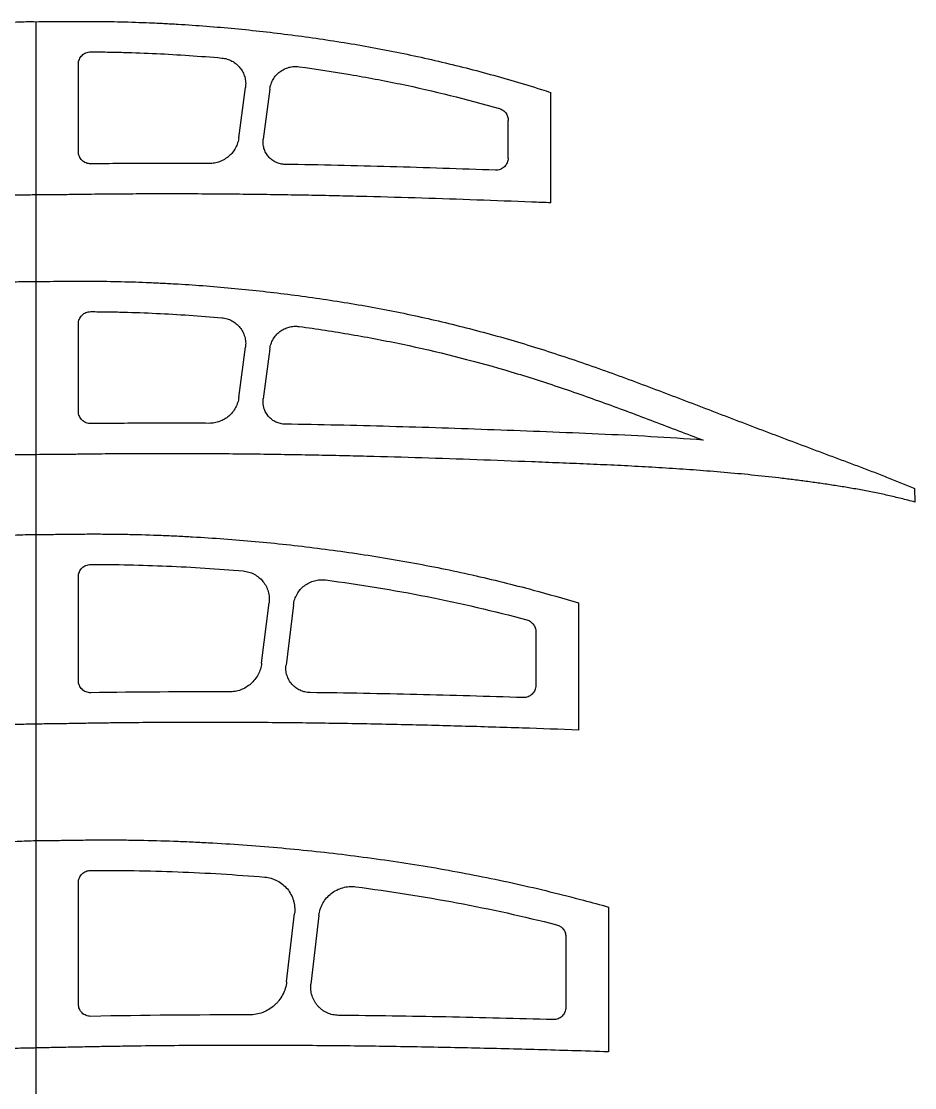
# Model space of a CAD drawing. Header units: millimetres. Extents: x -11497 to 404, y -3854 to 414.
# Drawn here: x -7225.6 to -7079.1, y -1808.7 to -1633.8 of the extents above; entities that cross this region are included whole.
import ezdxf

# ---------------------------------------------------------------- set-up
doc = ezdxf.new("R2010")
doc.units = ezdxf.units.MM
doc.layers.add('7', color=1, linetype='Continuous')

msp = doc.modelspace()

# ---------------------------------------------------------------- linework, layer by layer
at = {"color": 7, "linetype": 'Continuous', "lineweight": 25}
for p, q in [((-7216.2651, -1655.2042), (-7216.2651, -1640.8327)), ((-7189.9663, -1652.9075), (-7188.8778, -1644.6659)), ((-7184.8778, -1644.9464), (-7185.961, -1653.1436)), ((-7138.8015, -1663.5949), (-7138.8015, -1645.4967)), ((-7145.8015, -1656.2441), (-7145.8015, -1650.0644)), ((-7216.2651, -1697.809), (-7216.2651, -1683.4376)), ((-7189.9663, -1695.5124), (-7188.8778, -1687.2707)), ((-7184.8778, -1687.5512), (-7185.961, -1695.7485)), ((-7079.1517, -1710.4684), (-7079.1481, -1712.6738)), ((-7216.2651, -1741.948), (-7216.2651, -1724.9048)), ((-7186.2216, -1739.1131), (-7184.9978, -1729.218)), ((-7181.0002, -1729.5197), (-7182.2236, -1739.4034)), ((-7134.2645, -1729.2134), (-7134.2645, -1750.0534)), ((-7141.2645, -1733.9227), (-7141.2645, -1742.741)), ((-7216.2651, -1795.0163), (-7216.2651, -1775.0824)), ((-7182.1293, -1791.3476), (-7180.8276, -1780.1534)), ((-7129.3493, -1779.0929), (-7129.3493, -1802.8356)), ((-7176.8329, -1780.4739), (-7178.141, -1791.7131)), ((-7136.3493, -1783.9293), (-7136.3493, -1795.5586))]:
    msp.add_line(p, q, dxfattribs=at)
for points, knots in [([(-7138.8015, -1663.5949), (-7139.8448, -1663.5534), (-7143.8912, -1663.3947), (-7150.9402, -1663.1282), (-7159.9504, -1662.8221), (-7167.4615, -1662.6081), (-7173.4727, -1662.4645), (-7177.9825, -1662.3705), (-7182.4938, -1662.29), (-7187.0068, -1662.2274), (-7191.5217, -1662.1777), (-7196.0387, -1662.1456), (-7200.5578, -1662.1298), (-7205.0793, -1662.1355), (-7208.8493, -1662.1547), (-7211.8666, -1662.1796), (-7214.1302, -1662.2033), (-7216.0171, -1662.2301), (-7217.527, -1662.2519), (-7219.0373, -1662.2625), (-7220.9255, -1662.2705), (-7222.4368, -1662.2855), (-7224.0376, -1662.3154), (-7225.3056, -1662.3264), (-7226.9967, -1662.3472), (-7228.2651, -1662.3726), (-7229.5332, -1662.4171), (-7230.8007, -1662.4801), (-7232.0685, -1662.5409), (-7233.7594, -1662.6165), (-7235.8728, -1662.7238), (-7238.4095, -1662.8557), (-7240.9467, -1662.992), (-7244.3299, -1663.1843), (-7247.7137, -1663.387), (-7251.0979, -1663.6027), (-7253.6364, -1663.7688), (-7256.175, -1663.9403), (-7258.7139, -1664.116), (-7261.2529, -1664.2963), (-7263.792, -1664.4806), (-7266.3315, -1664.6665), (-7268.8714, -1664.8528), (-7271.4119, -1665.0365), (-7273.9532, -1665.2128), (-7276.4956, -1665.3774), (-7278.6154, -1665.5006), (-7280.3117, -1665.5935), (-7281.5841, -1665.6608), (-7282.8567, -1665.7257), (-7284.1296, -1665.7859), (-7285.4029, -1665.838), (-7286.6767, -1665.8796), (-7287.951, -1665.8984), (-7289.2257, -1665.8994), (-7290.4999, -1665.8698), (-7291.7736, -1665.819), (-7293.045, -1665.7278), (-7294.3147, -1665.6132), (-7295.5766, -1665.4248), (-7296.5952, -1665.1049), (-7297.3515, -1664.715), (-7297.7996, -1664.4288), (-7298.1332, -1664.1653), (-7298.4563, -1663.8895), (-7298.7504, -1663.5816), (-7298.9767, -1663.2866), (-7299.0954, -1663.1107), (-7299.1779, -1662.9745), (-7299.2527, -1662.8339), (-7299.3189, -1662.6891), (-7299.3763, -1662.5406), (-7299.429, -1662.3907), (-7299.4696, -1662.2372), (-7299.4902, -1662.0797), (-7299.505, -1661.9216), (-7299.5153, -1661.7629), (-7299.5211, -1661.6039), (-7299.5256, -1661.3916), (-7299.5316, -1661.1258), (-7299.5059, -1660.8611), (-7299.4917, -1660.6495), (-7299.4686, -1660.4918), (-7299.4346, -1660.3362), (-7299.3824, -1660.1305), (-7299.3005, -1659.8775), (-7299.1733, -1659.5853), (-7298.9849, -1659.2042), (-7298.7061, -1658.7515), (-7298.3334, -1658.2341), (-7297.9315, -1657.7393), (-7297.5092, -1657.2616), (-7297.0707, -1656.7991), (-7296.6257, -1656.3427), (-7296.0242, -1655.7424), (-7295.2556, -1655.0089), (-7294.3072, -1654.1568), (-7293.3284, -1653.34), (-7292.327, -1652.5512), (-7290.963, -1651.5369), (-7289.2099, -1650.3361), (-7287.0491, -1648.9826), (-7284.8325, -1647.723), (-7282.5694, -1646.5495), (-7280.2622, -1645.466), (-7277.9195, -1644.4622), (-7275.551, -1643.5222), (-7273.158, -1642.6469), (-7270.7474, -1641.8232), (-7268.3192, -1641.0532), (-7265.8772, -1640.3304), (-7263.4232, -1639.6507), (-7260.9589, -1639.0112), (-7258.485, -1638.4116), (-7256.0023, -1637.8517), (-7252.6816, -1637.1569), (-7248.513, -1636.3828), (-7244.3261, -1635.7285), (-7240.9682, -1635.2722), (-7238.446, -1634.9647), (-7235.9211, -1634.687), (-7233.3936, -1634.4397), (-7230.864, -1634.2262), (-7228.3338, -1634.0269), (-7225.8005, -1633.8834), (-7224.1095, -1633.8669), (-7223.2651, -1633.8875)], [0, 0, 0, 0, 0.010246617, 0.039743645, 0.069240674, 0.098737702, 0.113486216, 0.12823473, 0.142983244, 0.157731758, 0.172480272, 0.187228786, 0.2019773, 0.216725814, 0.231474328, 0.238848585, 0.246222842, 0.253597099, 0.257284228, 0.260971356, 0.268345613, 0.27571987, 0.27571987, 0.283970613, 0.288095985, 0.292221356, 0.296346728, 0.300472099, 0.304597471, 0.308722842, 0.316973585, 0.325224328, 0.333475071, 0.341725814, 0.3582273, 0.366478043, 0.374728786, 0.382979529, 0.391230272, 0.399481015, 0.407731758, 0.415982501, 0.424233244, 0.432483987, 0.44073473, 0.448985473, 0.457236216, 0.461361587, 0.465486959, 0.46961233, 0.473737702, 0.477863073, 0.481988445, 0.486113816, 0.490239188, 0.494364559, 0.498489931, 0.502615302, 0.506740674, 0.510866045, 0.514991417, 0.517054102, 0.519116788, 0.520148131, 0.521179474, 0.523242159, 0.524273502, 0.524789174, 0.525304845, 0.525820517, 0.526336188, 0.52685186, 0.527367531, 0.527883202, 0.528398874, 0.528914545, 0.529430217, 0.529945888, 0.53046156, 0.531492902, 0.532524245, 0.533039917, 0.533555588, 0.53407126, 0.534586931, 0.535618274, 0.536649617, 0.53768096, 0.539743645, 0.541806331, 0.543869017, 0.545931703, 0.547994388, 0.550057074, 0.55211976, 0.556245131, 0.560370503, 0.564495874, 0.568621246, 0.572746617, 0.58099736, 0.589248103, 0.597498846, 0.605749589, 0.614000332, 0.622251075, 0.630501818, 0.638752561, 0.647003304, 0.655254047, 0.66350479, 0.671755533, 0.680006276, 0.688257019, 0.696507762, 0.704758505, 0.721259991, 0.737761477, 0.74601222, 0.754262963, 0.762513706, 0.770764449, 0.779015192, 0.787265935, 0.795516678, 0.80376742, 0.80376742, 0.80376742, 0.80376742]), ([(-7223.2651, -1633.8875), (-7222.4872, -1633.8774), (-7220.9313, -1633.8675), (-7218.5974, -1633.8524), (-7216.2636, -1633.8241), (-7213.9296, -1633.8326), (-7211.5958, -1633.8529), (-7208.4844, -1633.9184), (-7205.3741, -1634.0196), (-7202.2656, -1634.1666), (-7199.1584, -1634.3378), (-7195.2775, -1634.6052), (-7190.6265, -1635.0038), (-7185.9831, -1635.4829), (-7181.3484, -1636.0397), (-7176.7238, -1636.6753), (-7172.1111, -1637.3918), (-7165.9806, -1638.4671), (-7158.3596, -1640.0393), (-7149.3019, -1642.3095), (-7142.8054, -1644.2172), (-7139.3209, -1645.3291), (-7138.8015, -1645.4967)], [0.426540311, 0.426540311, 0.426540311, 0.426540311, 0.442165311, 0.457790311, 0.473415311, 0.489040311, 0.504665311, 0.520290311, 0.551540311, 0.567165311, 0.582790311, 0.614040311, 0.645290311, 0.676540311, 0.707790311, 0.739040311, 0.770290311, 0.801540311, 0.864040311, 0.926540311, 0.989040311, 1, 1, 1, 1]), ([(-7216.2651, -1640.8327), (-7216.2651, -1640.7002), (-7216.2521, -1640.5699), (-7216.201, -1640.3136), (-7216.1623, -1640.1862), (-7216.0614, -1639.9435), (-7215.9996, -1639.8283), (-7215.8537, -1639.6105), (-7215.7687, -1639.5075), (-7215.4905, -1639.2306), (-7215.2663, -1639.0817), (-7214.7829, -1638.8833), (-7214.5193, -1638.8313), (-7214.2542, -1638.8327)], [0, 0, 0, 0, 0.125, 0.125, 0.25, 0.25, 0.375, 0.375, 0.5, 0.5, 0.75, 0.75, 1, 1, 1, 1]), ([(-7214.2542, -1638.8327), (-7213.3564, -1638.8376), (-7212.4588, -1638.8449), (-7210.6639, -1638.8727), (-7209.7668, -1638.8928), (-7207.0758, -1638.9645), (-7205.2825, -1639.0296), (-7199.9053, -1639.2861), (-7196.3235, -1639.5292), (-7192.7447, -1639.8448)], [0, 0, 0, 0, 0.125, 0.125, 0.25, 0.25, 0.5, 0.5, 1, 1, 1, 1]), ([(-7192.7443, -1639.8448), (-7192.4552, -1639.8703), (-7192.1735, -1639.9245), (-7191.6246, -1640.0878), (-7191.3545, -1640.1988), (-7190.8471, -1640.4703), (-7190.6096, -1640.6299), (-7190.1668, -1640.997), (-7189.9619, -1641.2054), (-7189.6034, -1641.652), (-7189.4469, -1641.8923), (-7189.1816, -1642.4083), (-7189.0769, -1642.6759), (-7188.9223, -1643.2273), (-7188.8722, -1643.5144), (-7188.8312, -1644.0899), (-7188.8397, -1644.3777), (-7188.8777, -1644.6656)], [0, 0, 0, 0, 0.125, 0.125, 0.25, 0.25, 0.375, 0.375, 0.5, 0.5, 0.625, 0.625, 0.75, 0.75, 0.875, 0.875, 1, 1, 1, 1]), ([(-7184.8777, -1644.946), (-7184.8406, -1644.6652), (-7184.7765, -1644.3927), (-7184.5964, -1643.8638), (-7184.4788, -1643.6047), (-7184.1969, -1643.1185), (-7184.0338, -1642.8918), (-7183.6635, -1642.471), (-7183.4547, -1642.2764), (-7183.0101, -1641.937), (-7182.7725, -1641.7898), (-7182.266, -1641.5416), (-7182.0011, -1641.443), (-7181.4612, -1641.3), (-7181.1825, -1641.2545), (-7180.6187, -1641.2194), (-7180.3374, -1641.2297), (-7180.0567, -1641.2679)], [0, 0, 0, 0, 0.125, 0.125, 0.25, 0.25, 0.375, 0.375, 0.5, 0.5, 0.625, 0.625, 0.75, 0.75, 0.875, 0.875, 1, 1, 1, 1]), ([(-7180.0564, -1641.2679), (-7177.2681, -1641.6477), (-7174.4918, -1642.0699), (-7168.9668, -1643.0132), (-7166.218, -1643.5336), (-7158.0142, -1645.2468), (-7152.6034, -1646.5972), (-7147.2474, -1648.1431)], [0, 0, 0, 0, 0.25, 0.25, 0.5, 0.5, 1, 1, 1, 1]), ([(-7147.2474, -1648.1431), (-7147.0391, -1648.2032), (-7146.8458, -1648.2947), (-7146.4894, -1648.54), (-7146.3342, -1648.6888), (-7145.9444, -1649.2059), (-7145.8015, -1649.6306), (-7145.8015, -1650.0644)], [0, 0, 0, 0, 0.25, 0.25, 0.5, 0.5, 1, 1, 1, 1]), ([(-7189.9664, -1652.9078), (-7190.0053, -1653.2023), (-7190.0702, -1653.4887), (-7190.2499, -1654.0461), (-7190.3657, -1654.3188), (-7190.6456, -1654.8402), (-7190.8073, -1655.0849), (-7191.1726, -1655.5431), (-7191.3786, -1655.7584), (-7191.8234, -1656.1459), (-7192.0608, -1656.3175), (-7192.5651, -1656.6174), (-7192.8348, -1656.7464), (-7193.3865, -1656.9511), (-7193.669, -1657.0278), (-7194.2477, -1657.1304), (-7194.5452, -1657.1559), (-7194.8422, -1657.154)], [0, 0, 0, 0, 0.125, 0.125, 0.25, 0.25, 0.375, 0.375, 0.5, 0.5, 0.625, 0.625, 0.75, 0.75, 0.875, 0.875, 1, 1, 1, 1]), ([(-7182.3801, -1657.2931), (-7182.6404, -1657.289), (-7182.8956, -1657.2575), (-7183.3961, -1657.1422), (-7183.6442, -1657.0568), (-7184.1107, -1656.8385), (-7184.3306, -1656.706), (-7184.7431, -1656.3939), (-7184.9331, -1656.2155), (-7185.2685, -1655.827), (-7185.4172, -1655.613), (-7185.6658, -1655.1593), (-7185.7647, -1654.9224), (-7185.9124, -1654.429), (-7185.9606, -1654.1711), (-7186.0014, -1653.659), (-7185.9951, -1653.402), (-7185.961, -1653.1439)], [0, 0, 0, 0, 0.125, 0.125, 0.25, 0.25, 0.375, 0.375, 0.5, 0.5, 0.625, 0.625, 0.75, 0.75, 0.875, 0.875, 1, 1, 1, 1]), ([(-7214.2403, -1657.2045), (-7214.3734, -1657.2062), (-7214.5045, -1657.1946), (-7214.7625, -1657.1463), (-7214.8909, -1657.1088), (-7215.1358, -1657.01), (-7215.2521, -1656.9491), (-7215.4723, -1656.8046), (-7215.5766, -1656.7202), (-7215.8571, -1656.4432), (-7216.0085, -1656.2191), (-7216.2112, -1655.7349), (-7216.2651, -1655.4704), (-7216.2651, -1655.2042)], [0, 0, 0, 0, 0.125, 0.125, 0.25, 0.25, 0.375, 0.375, 0.5, 0.5, 0.75, 0.75, 1, 1, 1, 1]), ([(-7194.8425, -1657.154), (-7198.0756, -1657.1338), (-7201.3086, -1657.1269), (-7207.7745, -1657.1444), (-7211.0075, -1657.1644), (-7214.2403, -1657.2045)], [0, 0, 0, 0, 0.5, 0.5, 1, 1, 1, 1]), ([(-7147.8756, -1658.2416), (-7153.6242, -1658.0287), (-7159.3735, -1657.8346), (-7170.8748, -1657.5138), (-7176.6266, -1657.3846), (-7182.3798, -1657.2931)], [0, 0, 0, 0, 0.5, 0.5, 1, 1, 1, 1]), ([(-7145.8015, -1656.2441), (-7145.8015, -1656.3792), (-7145.8151, -1656.5121), (-7145.8683, -1656.7733), (-7145.9086, -1656.9031), (-7146.0134, -1657.1497), (-7146.0776, -1657.2664), (-7146.2293, -1657.487), (-7146.3174, -1657.5907), (-7146.6054, -1657.8683), (-7146.8373, -1658.0156), (-7147.2108, -1658.1585), (-7147.3416, -1658.1941), (-7147.6067, -1658.238), (-7147.7405, -1658.2466), (-7147.8756, -1658.2416)], [0, 0, 0, 0, 0.125, 0.125, 0.25, 0.25, 0.375, 0.375, 0.5, 0.5, 0.75, 0.75, 0.875, 0.875, 1, 1, 1, 1]), ([(-7079.1481, -1712.6738), (-7079.8752, -1712.4675), (-7081.3384, -1712.0884), (-7083.5436, -1711.5659), (-7085.7596, -1711.0953), (-7087.9837, -1710.6685), (-7090.214, -1710.2801), (-7092.4488, -1709.9231), (-7094.6866, -1709.5908), (-7096.9269, -1709.2803), (-7099.1692, -1708.9894), (-7102.1613, -1708.6269), (-7105.9053, -1708.22), (-7110.403, -1707.8009), (-7114.9037, -1707.4389), (-7119.4068, -1707.1309), (-7123.9112, -1706.8676), (-7128.4162, -1706.6397), (-7132.9214, -1706.4381), (-7137.4265, -1706.2535), (-7143.4329, -1706.0169), (-7150.9402, -1705.7331), (-7159.9504, -1705.427), (-7167.4615, -1705.213), (-7173.4727, -1705.0694), (-7177.9825, -1704.9753), (-7182.4938, -1704.8949), (-7187.0068, -1704.8322), (-7191.5217, -1704.7825), (-7196.0387, -1704.7505), (-7200.5578, -1704.7347), (-7205.0793, -1704.7404), (-7208.8493, -1704.7595), (-7211.8666, -1704.7845), (-7214.1302, -1704.8082), (-7216.0171, -1704.835), (-7217.527, -1704.8568), (-7219.0373, -1704.8674), (-7220.9255, -1704.8753), (-7222.4368, -1704.8904), (-7224.0376, -1704.9202), (-7225.3056, -1704.9313), (-7226.9967, -1704.9521), (-7228.2651, -1704.9775), (-7229.5332, -1705.022), (-7230.8007, -1705.0849), (-7232.0685, -1705.1458), (-7233.7594, -1705.2213), (-7235.8728, -1705.3287), (-7238.4095, -1705.4606), (-7240.9467, -1705.5969), (-7244.3299, -1705.7892), (-7247.7137, -1705.9918), (-7251.0979, -1706.2076), (-7253.6364, -1706.3737), (-7256.175, -1706.5451), (-7258.7139, -1706.7209), (-7261.2529, -1706.9011), (-7263.792, -1707.0855), (-7266.3315, -1707.2714), (-7268.8714, -1707.4576), (-7271.4119, -1707.6413), (-7273.9532, -1707.8177), (-7276.4956, -1707.9822), (-7278.6154, -1708.1055), (-7280.3117, -1708.1984), (-7281.5841, -1708.2656), (-7282.8567, -1708.3306), (-7284.1296, -1708.3908), (-7285.4029, -1708.4429), (-7286.6767, -1708.4844), (-7287.951, -1708.5033), (-7289.2257, -1708.5043), (-7290.4999, -1708.4747), (-7291.7736, -1708.4239), (-7293.045, -1708.3327), (-7294.3147, -1708.2181), (-7295.5766, -1708.0297), (-7296.5952, -1707.7097), (-7297.3515, -1707.3198), (-7297.7996, -1707.0336), (-7298.1332, -1706.7702), (-7298.4563, -1706.4944), (-7298.7504, -1706.1864), (-7298.9767, -1705.8915), (-7299.0954, -1705.7155), (-7299.1779, -1705.5794), (-7299.2527, -1705.4388), (-7299.3189, -1705.294), (-7299.3763, -1705.1455), (-7299.429, -1704.9956), (-7299.4696, -1704.842), (-7299.4902, -1704.6846), (-7299.505, -1704.5265), (-7299.5153, -1704.3677), (-7299.5211, -1704.2088), (-7299.5256, -1703.9965), (-7299.5316, -1703.7307), (-7299.5059, -1703.4659), (-7299.4917, -1703.2543), (-7299.4686, -1703.0967), (-7299.4346, -1702.941), (-7299.3824, -1702.7353), (-7299.3005, -1702.4824), (-7299.1733, -1702.1902), (-7298.9849, -1701.8091), (-7298.7061, -1701.3564), (-7298.3334, -1700.839), (-7297.9315, -1700.3441), (-7297.5092, -1699.8665), (-7297.0707, -1699.404), (-7296.6257, -1698.9476), (-7296.0242, -1698.3472), (-7295.2556, -1697.6138), (-7294.3072, -1696.7617), (-7293.3284, -1695.9449), (-7292.327, -1695.156), (-7290.963, -1694.1417), (-7289.2099, -1692.9409), (-7287.0491, -1691.5874), (-7284.8325, -1690.3279), (-7282.5694, -1689.1543), (-7280.2622, -1688.0708), (-7277.9195, -1687.0671), (-7275.551, -1686.1271), (-7273.158, -1685.2517), (-7270.7474, -1684.4281), (-7268.3192, -1683.6581), (-7265.8772, -1682.9353), (-7263.4232, -1682.2555), (-7260.9589, -1681.616), (-7258.485, -1681.0165), (-7256.0023, -1680.4566), (-7252.6816, -1679.7618), (-7248.513, -1678.9877), (-7244.3261, -1678.3334), (-7240.9682, -1677.877), (-7238.446, -1677.5695), (-7235.9211, -1677.2919), (-7233.3936, -1677.0446), (-7230.864, -1676.8311), (-7228.3338, -1676.6317), (-7225.8005, -1676.4883), (-7224.1095, -1676.4718), (-7223.2651, -1676.4924)], [0, 0, 0, 0, 0.00737426, 0.01474851, 0.02212277, 0.02949703, 0.03687129, 0.04424554, 0.0516198, 0.05899406, 0.06636831, 0.07374257, 0.08849108, 0.1032396, 0.11798811, 0.13273663, 0.14748514, 0.16223365, 0.17698217, 0.19173068, 0.2064792, 0.23597622, 0.26547325, 0.29497028, 0.3097188, 0.32446731, 0.33921582, 0.35396434, 0.36871285, 0.38346137, 0.39820988, 0.41295839, 0.42770691, 0.43508116, 0.44245542, 0.44982968, 0.45351681, 0.45720394, 0.46457819, 0.47195245, 0.47195245, 0.48020319, 0.48432856, 0.48845394, 0.49257931, 0.49670468, 0.50083005, 0.50495542, 0.51320616, 0.52145691, 0.52970765, 0.53795839, 0.55445988, 0.56271062, 0.57096137, 0.57921211, 0.58746285, 0.59571359, 0.60396434, 0.61221508, 0.62046582, 0.62871657, 0.63696731, 0.64521805, 0.6534688, 0.65759417, 0.66171954, 0.66584491, 0.66997028, 0.67409565, 0.67822102, 0.6823464, 0.68647177, 0.69059714, 0.69472251, 0.69884788, 0.70297325, 0.70709862, 0.711224, 0.71328668, 0.71534937, 0.71638071, 0.71741205, 0.71947474, 0.72050608, 0.72102175, 0.72153742, 0.7220531, 0.72256877, 0.72308444, 0.72360011, 0.72411578, 0.72463145, 0.72514712, 0.7256628, 0.72617847, 0.72669414, 0.72772548, 0.72875682, 0.7292725, 0.72978817, 0.73030384, 0.73081951, 0.73185085, 0.7328822, 0.73391354, 0.73597622, 0.73803891, 0.7401016, 0.74216428, 0.74422697, 0.74628965, 0.74835234, 0.75247771, 0.75660308, 0.76072845, 0.76485383, 0.7689792, 0.77722994, 0.78548068, 0.79373143, 0.80198217, 0.81023291, 0.81848365, 0.8267344, 0.83498514, 0.84323588, 0.85148663, 0.85973737, 0.86798811, 0.87623886, 0.8844896, 0.89274034, 0.90099108, 0.91749257, 0.93399406, 0.9422448, 0.95049554, 0.95874629, 0.96699703, 0.97524777, 0.98349851, 0.99174926, 1, 1, 1, 1]), ([(-7223.2651, -1676.4924), (-7222.4872, -1676.4823), (-7220.9313, -1676.4724), (-7218.5974, -1676.4573), (-7216.2636, -1676.4289), (-7213.9296, -1676.4375), (-7211.5958, -1676.4577), (-7208.4844, -1676.5232), (-7205.3741, -1676.6245), (-7202.2656, -1676.7714), (-7199.1584, -1676.9427), (-7195.2775, -1677.2101), (-7190.6265, -1677.6087), (-7185.9831, -1678.0877), (-7181.3484, -1678.6446), (-7176.7238, -1679.2802), (-7172.1111, -1679.9967), (-7165.9806, -1681.072), (-7158.3596, -1682.6442), (-7149.3019, -1684.9144), (-7141.8359, -1687.1068), (-7135.9186, -1689.0369), (-7130.0356, -1691.0691), (-7124.1961, -1693.2232), (-7118.376, -1695.4283), (-7114.0157, -1697.0947), (-7109.6555, -1698.7613), (-7105.2946, -1700.4259), (-7100.9316, -1702.0853), (-7097.2925, -1703.4594), (-7094.3791, -1704.5531), (-7092.1929, -1705.3702), (-7090.0061, -1706.1856), (-7087.8212, -1707.0063), (-7085.6415, -1707.8407), (-7083.4682, -1708.6916), (-7081.3034, -1709.5642), (-7079.8668, -1710.162), (-7079.1517, -1710.4684)], [0, 0, 0, 0, 0.015625, 0.03125, 0.046875, 0.0625, 0.078125, 0.09375, 0.125, 0.140625, 0.15625, 0.1875, 0.21875, 0.25, 0.28125, 0.3125, 0.34375, 0.375, 0.4375, 0.5, 0.5625, 0.59375, 0.625, 0.6875, 0.71875, 0.75, 0.78125, 0.8125, 0.84375, 0.875, 0.890625, 0.90625, 0.921875, 0.9375, 0.953125, 0.96875, 0.984375, 1, 1, 1, 1]), ([(-7216.2651, -1683.4376), (-7216.2651, -1683.3051), (-7216.2521, -1683.1748), (-7216.201, -1682.9184), (-7216.1623, -1682.7911), (-7216.0614, -1682.5483), (-7215.9996, -1682.4332), (-7215.8537, -1682.2154), (-7215.7687, -1682.1123), (-7215.4905, -1681.8354), (-7215.2663, -1681.6866), (-7214.7829, -1681.4882), (-7214.5193, -1681.4362), (-7214.2542, -1681.4376)], [0, 0, 0, 0, 0.125, 0.125, 0.25, 0.25, 0.375, 0.375, 0.5, 0.5, 0.75, 0.75, 1, 1, 1, 1]), ([(-7214.2542, -1681.4376), (-7213.3564, -1681.4425), (-7212.4588, -1681.4498), (-7210.6639, -1681.4775), (-7209.7668, -1681.4977), (-7207.0758, -1681.5694), (-7205.2825, -1681.6345), (-7199.9053, -1681.891), (-7196.3235, -1682.1341), (-7192.7447, -1682.4496)], [0, 0, 0, 0, 0.125, 0.125, 0.25, 0.25, 0.5, 0.5, 1, 1, 1, 1]), ([(-7192.7443, -1682.4497), (-7192.4552, -1682.4752), (-7192.1735, -1682.5293), (-7191.6246, -1682.6927), (-7191.3545, -1682.8037), (-7190.8471, -1683.0751), (-7190.6096, -1683.2348), (-7190.1668, -1683.6019), (-7189.9619, -1683.8102), (-7189.6034, -1684.2569), (-7189.4469, -1684.4972), (-7189.1816, -1685.0132), (-7189.0769, -1685.2808), (-7188.9223, -1685.8321), (-7188.8722, -1686.1193), (-7188.8312, -1686.6948), (-7188.8397, -1686.9826), (-7188.8777, -1687.2704)], [0, 0, 0, 0, 0.125, 0.125, 0.25, 0.25, 0.375, 0.375, 0.5, 0.5, 0.625, 0.625, 0.75, 0.75, 0.875, 0.875, 1, 1, 1, 1]), ([(-7184.8777, -1687.5509), (-7184.8406, -1687.2701), (-7184.7765, -1686.9976), (-7184.5964, -1686.4687), (-7184.4788, -1686.2096), (-7184.1969, -1685.7234), (-7184.0338, -1685.4967), (-7183.6635, -1685.0759), (-7183.4547, -1684.8813), (-7183.0101, -1684.5419), (-7182.7725, -1684.3947), (-7182.266, -1684.1464), (-7182.0011, -1684.0478), (-7181.4612, -1683.9048), (-7181.1825, -1683.8594), (-7180.6187, -1683.8243), (-7180.3374, -1683.8345), (-7180.0567, -1683.8728)], [0, 0, 0, 0, 0.125, 0.125, 0.25, 0.25, 0.375, 0.375, 0.5, 0.5, 0.625, 0.625, 0.75, 0.75, 0.875, 0.875, 1, 1, 1, 1]), ([(-7180.0564, -1683.8728), (-7177.2066, -1684.2609), (-7174.3662, -1684.6939), (-7168.7073, -1685.6648), (-7165.8886, -1686.2022), (-7157.4664, -1687.9773), (-7151.8963, -1689.3843), (-7143.6123, -1691.8109), (-7140.8669, -1692.6729), (-7135.4075, -1694.4911), (-7132.6946, -1695.4456), (-7127.2896, -1697.4103), (-7124.5971, -1698.4198), (-7119.2191, -1700.4577), (-7116.5337, -1701.4862), (-7113.8476, -1702.5128)], [0, 0, 0, 0, 0.125, 0.125, 0.25, 0.25, 0.5, 0.5, 0.625, 0.625, 0.75, 0.75, 0.875, 0.875, 1, 1, 1, 1]), ([(-7189.9664, -1695.5127), (-7190.0053, -1695.8072), (-7190.0702, -1696.0936), (-7190.2499, -1696.651), (-7190.3657, -1696.9237), (-7190.6456, -1697.4451), (-7190.8073, -1697.6897), (-7191.1726, -1698.1479), (-7191.3786, -1698.3633), (-7191.8234, -1698.7508), (-7192.0608, -1698.9224), (-7192.5651, -1699.2222), (-7192.8348, -1699.3513), (-7193.3865, -1699.5559), (-7193.669, -1699.6327), (-7194.2477, -1699.7352), (-7194.5452, -1699.7607), (-7194.8422, -1699.7589)], [0, 0, 0, 0, 0.125, 0.125, 0.25, 0.25, 0.375, 0.375, 0.5, 0.5, 0.625, 0.625, 0.75, 0.75, 0.875, 0.875, 1, 1, 1, 1]), ([(-7182.3801, -1699.898), (-7182.6404, -1699.8938), (-7182.8956, -1699.8624), (-7183.3961, -1699.7471), (-7183.6442, -1699.6616), (-7184.1107, -1699.4434), (-7184.3306, -1699.3109), (-7184.7431, -1698.9988), (-7184.9331, -1698.8203), (-7185.2685, -1698.4319), (-7185.4172, -1698.2179), (-7185.6658, -1697.7641), (-7185.7647, -1697.5273), (-7185.9124, -1697.0339), (-7185.9606, -1696.776), (-7186.0014, -1696.2639), (-7185.9951, -1696.0068), (-7185.961, -1695.7488)], [0, 0, 0, 0, 0.125, 0.125, 0.25, 0.25, 0.375, 0.375, 0.5, 0.5, 0.625, 0.625, 0.75, 0.75, 0.875, 0.875, 1, 1, 1, 1]), ([(-7214.2403, -1699.8094), (-7214.3734, -1699.811), (-7214.5045, -1699.7995), (-7214.7625, -1699.7511), (-7214.8909, -1699.7137), (-7215.1358, -1699.6148), (-7215.2521, -1699.554), (-7215.4723, -1699.4094), (-7215.5766, -1699.3251), (-7215.8571, -1699.0481), (-7216.0085, -1698.824), (-7216.2112, -1698.3398), (-7216.2651, -1698.0753), (-7216.2651, -1697.809)], [0, 0, 0, 0, 0.125, 0.125, 0.25, 0.25, 0.375, 0.375, 0.5, 0.5, 0.75, 0.75, 1, 1, 1, 1]), ([(-7194.8425, -1699.7589), (-7198.0756, -1699.7387), (-7201.3086, -1699.7318), (-7207.7745, -1699.7492), (-7211.0075, -1699.7693), (-7214.2403, -1699.8094)], [0, 0, 0, 0, 0.5, 0.5, 1, 1, 1, 1]), ([(-7113.8476, -1702.5128), (-7119.546, -1702.0783), (-7125.2527, -1701.7749), (-7133.8176, -1701.3939), (-7136.6734, -1701.2789), (-7142.3851, -1701.0536), (-7145.2411, -1700.9438), (-7153.8095, -1700.6272), (-7159.5223, -1700.4349), (-7170.9497, -1700.117), (-7176.6643, -1699.9888), (-7182.3798, -1699.898)], [0, 0, 0, 0, 0.25, 0.25, 0.375, 0.375, 0.5, 0.5, 0.75, 0.75, 1, 1, 1, 1]), ([(-7134.2645, -1750.0534), (-7137.3285, -1749.9446), (-7143.7094, -1749.724), (-7153.4083, -1749.4247), (-7161.7031, -1749.2142), (-7168.3403, -1749.0766), (-7173.3189, -1748.9887), (-7178.2982, -1748.916), (-7183.2784, -1748.8623), (-7188.2593, -1748.8236), (-7193.2411, -1748.804), (-7198.2238, -1748.8029), (-7203.2074, -1748.8247), (-7207.3611, -1748.8592), (-7210.6845, -1748.8975), (-7213.1773, -1748.9325), (-7215.2548, -1748.9665), (-7216.9169, -1748.9971), (-7218.5791, -1749.0201), (-7220.6569, -1749.0464), (-7222.3197, -1749.0705), (-7224.0809, -1749.1062), (-7225.4758, -1749.1275), (-7227.3358, -1749.162), (-7228.7307, -1749.1964), (-7230.1253, -1749.2468), (-7231.5193, -1749.3126), (-7232.9135, -1749.3772), (-7234.7726, -1749.4593), (-7237.0962, -1749.5736), (-7239.8846, -1749.715), (-7242.6729, -1749.8618), (-7246.3905, -1750.0682), (-7250.108, -1750.2862), (-7253.8251, -1750.5182), (-7256.6128, -1750.6971), (-7259.4004, -1750.8816), (-7262.1878, -1751.0711), (-7264.9752, -1751.2653), (-7267.7624, -1751.4635), (-7270.5497, -1751.664), (-7273.3371, -1751.8648), (-7276.1248, -1752.0626), (-7278.9133, -1752.2521), (-7281.7028, -1752.429), (-7284.0284, -1752.5614), (-7285.8892, -1752.661), (-7287.285, -1752.7328), (-7288.681, -1752.802), (-7290.0772, -1752.8665), (-7291.4739, -1752.9221), (-7292.871, -1752.9658), (-7294.2686, -1752.9863), (-7295.6665, -1752.9863), (-7297.064, -1752.9541), (-7298.4608, -1752.8974), (-7299.8553, -1752.7987), (-7301.2475, -1752.6719), (-7302.6324, -1752.4731), (-7303.7529, -1752.136), (-7304.5892, -1751.7225), (-7305.0844, -1751.415), (-7305.4554, -1751.1332), (-7305.8142, -1750.8362), (-7306.1433, -1750.5055), (-7306.3989, -1750.1881), (-7306.5347, -1749.9994), (-7306.6297, -1749.8531), (-7306.7164, -1749.7018), (-7306.7933, -1749.5452), (-7306.8611, -1749.3845), (-7306.9264, -1749.2234), (-7306.9808, -1749.0588), (-7307.0136, -1748.8884), (-7307.0384, -1748.7166), (-7307.0564, -1748.5433), (-7307.0683, -1748.3694), (-7307.078, -1748.1368), (-7307.0834, -1747.8453), (-7307.0532, -1747.5551), (-7307.0293, -1747.3241), (-7306.999, -1747.1522), (-7306.9579, -1746.9826), (-7306.8951, -1746.7586), (-7306.7992, -1746.4835), (-7306.6552, -1746.1652), (-7306.4423, -1745.7507), (-7306.1317, -1745.2574), (-7305.7184, -1744.6934), (-7305.2742, -1744.1536), (-7304.8087, -1743.6321), (-7304.3266, -1743.126), (-7303.8371, -1742.6271), (-7303.1761, -1741.97), (-7302.3314, -1741.1677), (-7301.289, -1740.236), (-7300.214, -1739.3422), (-7299.1139, -1738.4795), (-7297.616, -1737.3701), (-7295.6917, -1736.0558), (-7293.3194, -1734.5756), (-7290.887, -1733.1965), (-7288.403, -1731.9128), (-7285.8714, -1730.7265), (-7283.3006, -1729.6277), (-7280.7012, -1728.5997), (-7278.0755, -1727.6407), (-7275.4296, -1726.7398), (-7272.7649, -1725.8966), (-7270.0844, -1725.1056), (-7267.3907, -1724.3616), (-7264.6854, -1723.6616), (-7261.9693, -1723.0055), (-7259.2434, -1722.3926), (-7255.5968, -1721.6322), (-7251.0185, -1720.7846), (-7246.4186, -1720.0688), (-7242.7288, -1719.5696), (-7239.9569, -1719.2328), (-7237.1814, -1718.9297), (-7234.4029, -1718.6585), (-7231.6211, -1718.4268), (-7228.8385, -1718.2099), (-7226.053, -1718.037), (-7224.1939, -1717.9879), (-7223.2651, -1717.9879)], [0, 0, 0, 0, 0.027249465, 0.056746493, 0.086243521, 0.100992035, 0.115740549, 0.130489063, 0.145237577, 0.159986091, 0.174734605, 0.189483119, 0.204231633, 0.218980147, 0.226354404, 0.233728661, 0.241102919, 0.244790047, 0.248477176, 0.255851433, 0.26322569, 0.26322569, 0.271476433, 0.275601804, 0.279727176, 0.283852547, 0.287977919, 0.29210329, 0.296228661, 0.304479404, 0.312730147, 0.32098089, 0.329231633, 0.345733119, 0.353983862, 0.362234605, 0.370485348, 0.378736091, 0.386986834, 0.395237577, 0.40348832, 0.411739063, 0.419989806, 0.428240549, 0.436491292, 0.444742035, 0.448867406, 0.452992778, 0.457118149, 0.461243521, 0.465368892, 0.469494264, 0.473619635, 0.477745007, 0.481870378, 0.48599575, 0.490121121, 0.494246493, 0.498371864, 0.502497236, 0.504559922, 0.506622607, 0.50765395, 0.508685293, 0.510747979, 0.511779322, 0.512294993, 0.512810664, 0.513326336, 0.513842007, 0.514357679, 0.51487335, 0.515389022, 0.515904693, 0.516420365, 0.516936036, 0.517451707, 0.517967379, 0.518998722, 0.520030065, 0.520545736, 0.521061407, 0.521577079, 0.52209275, 0.523124093, 0.524155436, 0.525186779, 0.527249465, 0.52931215, 0.531374836, 0.533437522, 0.535500208, 0.537562893, 0.539625579, 0.543750951, 0.547876322, 0.552001694, 0.556127065, 0.560252437, 0.56850318, 0.576753923, 0.585004665, 0.593255408, 0.601506151, 0.609756894, 0.618007637, 0.62625838, 0.634509123, 0.642759866, 0.651010609, 0.659261352, 0.667512095, 0.675762838, 0.684013581, 0.692264324, 0.70876581, 0.725267296, 0.733518039, 0.741768782, 0.750019525, 0.758270268, 0.766521011, 0.774771754, 0.783022497, 0.79127324, 0.79127324, 0.79127324, 0.79127324]), ([(-7223.2651, -1717.9879), (-7222.4073, -1717.9798), (-7220.6918, -1717.9672), (-7218.1186, -1717.941), (-7215.5455, -1717.9038), (-7212.9721, -1717.9035), (-7210.3988, -1717.9187), (-7206.968, -1717.9786), (-7203.5384, -1718.0801), (-7200.1105, -1718.2305), (-7196.6839, -1718.4085), (-7192.4041, -1718.6896), (-7187.2746, -1719.113), (-7182.1533, -1719.6252), (-7177.0412, -1720.2226), (-7171.9402, -1720.9077), (-7166.8518, -1721.6823), (-7160.0887, -1722.8466), (-7151.6807, -1724.5544), (-7142.514, -1726.8224), (-7136.7336, -1728.4697), (-7134.2645, -1729.2134)], [0.453027192, 0.453027192, 0.453027192, 0.453027192, 0.468652192, 0.484277192, 0.499902192, 0.515527192, 0.531152192, 0.546777192, 0.578027192, 0.593652192, 0.609277192, 0.640527192, 0.671777192, 0.703027192, 0.734277192, 0.765527192, 0.796777192, 0.828027192, 0.890527192, 0.953027192, 1, 1, 1, 1]), ([(-7216.2651, -1724.9048), (-7216.2651, -1724.7728), (-7216.2522, -1724.6431), (-7216.2015, -1724.3878), (-7216.1632, -1724.2609), (-7216.0631, -1724.019), (-7216.0018, -1723.9042), (-7215.857, -1723.687), (-7215.7728, -1723.5841), (-7215.4966, -1723.3075), (-7215.274, -1723.1584), (-7214.7936, -1722.9584), (-7214.5314, -1722.9051), (-7214.2675, -1722.9048)], [0, 0, 0, 0, 0.125, 0.125, 0.25, 0.25, 0.375, 0.375, 0.5, 0.5, 0.75, 0.75, 1, 1, 1, 1]), ([(-7214.2675, -1722.9048), (-7212.1792, -1722.9023), (-7210.0916, -1722.92), (-7205.9186, -1723.0088), (-7203.8329, -1723.0744), (-7197.5786, -1723.3446), (-7193.4125, -1723.6143), (-7189.2499, -1723.9724)], [0, 0, 0, 0, 0.25, 0.25, 0.5, 0.5, 1, 1, 1, 1]), ([(-7189.2498, -1723.9724), (-7188.9341, -1723.9996), (-7188.6264, -1724.058), (-7188.0267, -1724.2346), (-7187.7315, -1724.3548), (-7187.1765, -1724.6491), (-7186.9165, -1724.8224), (-7186.4315, -1725.221), (-7186.2067, -1725.4474), (-7185.8127, -1725.933), (-7185.6405, -1726.1943), (-7185.3476, -1726.7555), (-7185.2313, -1727.0473), (-7185.0586, -1727.648), (-7185.0016, -1727.9608), (-7184.9521, -1728.5891), (-7184.9589, -1728.9034), (-7184.9978, -1729.218)], [0, 0, 0, 0, 0.125, 0.125, 0.25, 0.25, 0.375, 0.375, 0.5, 0.5, 0.625, 0.625, 0.75, 0.75, 0.875, 0.875, 1, 1, 1, 1]), ([(-7181.0002, -1729.5196), (-7180.9619, -1729.2106), (-7180.8938, -1728.9106), (-7180.7004, -1728.3278), (-7180.5732, -1728.0421), (-7180.2672, -1727.5055), (-7180.0896, -1727.2552), (-7179.6856, -1726.79), (-7179.4575, -1726.5747), (-7178.9711, -1726.1988), (-7178.7108, -1726.0355), (-7178.1554, -1725.7596), (-7177.865, -1725.6499), (-7177.2724, -1725.4898), (-7176.9661, -1725.4385), (-7176.3468, -1725.3973), (-7176.0376, -1725.4073), (-7175.729, -1725.4481)], [0, 0, 0, 0, 0.125, 0.125, 0.25, 0.25, 0.375, 0.375, 0.5, 0.5, 0.625, 0.625, 0.75, 0.75, 0.875, 0.875, 1, 1, 1, 1]), ([(-7175.7289, -1725.4481), (-7170.1344, -1726.1885), (-7164.5838, -1727.0877), (-7153.5865, -1729.2606), (-7148.14, -1730.5354), (-7142.7439, -1731.992)], [0, 0, 0, 0, 0.5, 0.5, 1, 1, 1, 1]), ([(-7142.7439, -1731.992), (-7142.5316, -1732.0493), (-7142.3343, -1732.1391), (-7141.9696, -1732.3832), (-7141.8109, -1732.532), (-7141.5442, -1732.8797), (-7141.4413, -1733.0722), (-7141.3005, -1733.4864), (-7141.2645, -1733.7028), (-7141.2645, -1733.9227)], [0, 0, 0, 0, 0.25, 0.25, 0.5, 0.5, 0.75, 0.75, 1, 1, 1, 1]), ([(-7186.2217, -1739.1132), (-7186.2618, -1739.4374), (-7186.3307, -1739.753), (-7186.5237, -1740.3676), (-7186.6488, -1740.6685), (-7186.9527, -1741.244), (-7187.1287, -1741.5143), (-7187.5274, -1742.0208), (-7187.7527, -1742.2591), (-7188.2394, -1742.6879), (-7188.4995, -1742.8781), (-7189.0525, -1743.2107), (-7189.3487, -1743.354), (-7189.9542, -1743.5816), (-7190.2647, -1743.6673), (-7190.901, -1743.7825), (-7191.2281, -1743.8116), (-7191.5548, -1743.8105)], [0, 0, 0, 0, 0.125, 0.125, 0.25, 0.25, 0.375, 0.375, 0.5, 0.5, 0.625, 0.625, 0.75, 0.75, 0.875, 0.875, 1, 1, 1, 1]), ([(-7178.2817, -1743.9179), (-7178.5661, -1743.9143), (-7178.845, -1743.8809), (-7179.3924, -1743.7571), (-7179.6638, -1743.6649), (-7180.1747, -1743.4287), (-7180.4156, -1743.2851), (-7180.8681, -1742.9465), (-7181.0769, -1742.7526), (-7181.4458, -1742.3303), (-7181.6096, -1742.0977), (-7181.8846, -1741.6035), (-7181.9944, -1741.3454), (-7182.1595, -1740.8077), (-7182.2144, -1740.5262), (-7182.2632, -1739.9667), (-7182.2586, -1739.6857), (-7182.2236, -1739.4034)], [0, 0, 0, 0, 0.125, 0.125, 0.25, 0.25, 0.375, 0.375, 0.5, 0.5, 0.625, 0.625, 0.75, 0.75, 0.875, 0.875, 1, 1, 1, 1]), ([(-7214.2329, -1743.9482), (-7214.3663, -1743.9503), (-7214.4977, -1743.9392), (-7214.7565, -1743.8916), (-7214.8853, -1743.8544), (-7215.131, -1743.7561), (-7215.2477, -1743.6954), (-7215.4689, -1743.551), (-7215.5736, -1743.4667), (-7215.8553, -1743.1896), (-7216.0073, -1742.9651), (-7216.211, -1742.48), (-7216.2651, -1742.2148), (-7216.2651, -1741.948)], [0, 0, 0, 0, 0.125, 0.125, 0.25, 0.25, 0.375, 0.375, 0.5, 0.5, 0.75, 0.75, 1, 1, 1, 1]), ([(-7141.2645, -1742.741), (-7141.2645, -1742.8758), (-7141.278, -1743.0083), (-7141.3309, -1743.2688), (-7141.3709, -1743.3983), (-7141.4753, -1743.6443), (-7141.5391, -1743.7609), (-7141.6901, -1743.9811), (-7141.7777, -1744.0847), (-7142.0644, -1744.3622), (-7142.2953, -1744.5097), (-7142.6672, -1744.6533), (-7142.7975, -1744.6893), (-7143.0618, -1744.7341), (-7143.1953, -1744.7432), (-7143.33, -1744.7388)], [0, 0, 0, 0, 0.125, 0.125, 0.25, 0.25, 0.375, 0.375, 0.5, 0.5, 0.75, 0.75, 0.875, 0.875, 1, 1, 1, 1]), ([(-7143.33, -1744.7388), (-7149.1534, -1744.5479), (-7154.9775, -1744.3776), (-7166.6279, -1744.1005), (-7172.4541, -1743.9917), (-7178.2816, -1743.9179)], [0, 0, 0, 0, 0.5, 0.5, 1, 1, 1, 1]), ([(-7223.2651, -1768.187), (-7222.3208, -1768.181), (-7220.4324, -1768.1655), (-7217.5999, -1768.1273), (-7214.7675, -1768.0805), (-7211.9348, -1768.0708), (-7209.1021, -1768.0803), (-7205.3253, -1768.1342), (-7201.5497, -1768.236), (-7197.7758, -1768.39), (-7194.0033, -1768.5754), (-7189.2912, -1768.8714), (-7183.6434, -1769.3215), (-7178.0043, -1769.8696), (-7172.3751, -1770.5111), (-7166.7578, -1771.2498), (-7161.1543, -1772.0874), (-7153.7058, -1773.3479), (-7144.4453, -1775.2027), (-7135.727, -1777.3347), (-7130.7153, -1778.7077), (-7129.3493, -1779.0929)], [0.476515286, 0.476515286, 0.476515286, 0.476515286, 0.492140286, 0.507765286, 0.523390286, 0.539015286, 0.554640286, 0.570265286, 0.601515286, 0.617140286, 0.632765286, 0.664015286, 0.695265286, 0.726515286, 0.757765286, 0.789015286, 0.820265286, 0.851515286, 0.914015286, 0.976515286, 1, 1, 1, 1]), ([(-7129.3493, -1802.8356), (-7131.3494, -1802.772), (-7137.0063, -1802.5962), (-7146.321, -1802.3345), (-7155.4648, -1802.1278), (-7162.7801, -1801.9967), (-7168.2666, -1801.9155), (-7173.753, -1801.8511), (-7179.2392, -1801.8071), (-7184.725, -1801.7803), (-7190.2104, -1801.7743), (-7195.6953, -1801.7891), (-7201.1794, -1801.8282), (-7205.7489, -1801.8795), (-7209.4039, -1801.9322), (-7212.1449, -1801.9795), (-7214.429, -1802.0213), (-7216.2559, -1802.0613), (-7218.0827, -1802.0977), (-7220.366, -1802.144), (-7222.1928, -1802.1778), (-7224.1278, -1802.2199), (-7225.6602, -1802.2524), (-7227.7031, -1802.3018), (-7229.2351, -1802.3458), (-7230.7668, -1802.4025), (-7232.2979, -1802.4715), (-7233.8289, -1802.5401), (-7235.8703, -1802.6294), (-7238.4215, -1802.7512), (-7241.4825, -1802.903), (-7244.543, -1803.0611), (-7248.6229, -1803.2829), (-7252.7018, -1803.5175), (-7256.7795, -1803.7669), (-7259.8373, -1803.9597), (-7262.8945, -1804.1584), (-7265.9513, -1804.3628), (-7269.0077, -1804.5721), (-7272.0636, -1804.7854), (-7275.1193, -1805.0017), (-7278.1748, -1805.2182), (-7281.2306, -1805.4311), (-7284.2868, -1805.6351), (-7287.3439, -1805.8252), (-7289.8924, -1805.9677), (-7291.9315, -1806.0744), (-7293.461, -1806.1511), (-7294.9906, -1806.225), (-7296.5205, -1806.2941), (-7298.0507, -1806.3536), (-7299.5814, -1806.3995), (-7301.1127, -1806.4219), (-7302.6441, -1806.4207), (-7304.1751, -1806.3858), (-7305.7053, -1806.3226), (-7307.2331, -1806.2159), (-7308.758, -1806.0758), (-7310.2761, -1805.8657), (-7311.5071, -1805.5102), (-7312.43, -1805.071), (-7312.9762, -1804.7404), (-7313.3878, -1804.4387), (-7313.7853, -1804.1188), (-7314.1524, -1803.7634), (-7314.4396, -1803.4217), (-7314.594, -1803.2192), (-7314.7025, -1803.062), (-7314.802, -1802.899), (-7314.8906, -1802.7296), (-7314.9695, -1802.5556), (-7315.0485, -1802.3825), (-7315.1179, -1802.2058), (-7315.1639, -1802.0214), (-7315.1995, -1801.8347), (-7315.2259, -1801.6457), (-7315.2445, -1801.4557), (-7315.2596, -1801.2012), (-7315.2646, -1800.8817), (-7315.2295, -1800.564), (-7315.195, -1800.312), (-7315.1569, -1800.1247), (-7315.1081, -1799.9398), (-7315.0339, -1799.696), (-7314.9227, -1799.3971), (-7314.7607, -1799.0503), (-7314.521, -1798.5996), (-7314.176, -1798.0623), (-7313.7188, -1797.448), (-7313.2289, -1796.8594), (-7312.7165, -1796.2903), (-7312.1872, -1795.7372), (-7311.6494, -1795.1922), (-7310.9241, -1794.4737), (-7309.9969, -1793.5967), (-7308.8526, -1792.5788), (-7307.6734, -1791.6016), (-7306.4665, -1790.6589), (-7304.8234, -1789.4465), (-7302.7137, -1788.0091), (-7300.1121, -1786.3918), (-7297.4461, -1784.883), (-7294.7228, -1783.4801), (-7291.948, -1782.1824), (-7289.1303, -1780.9806), (-7286.2806, -1779.8573), (-7283.4027, -1778.8076), (-7280.5021, -1777.8231), (-7277.581, -1776.9005), (-7274.6422, -1776.0357), (-7271.6888, -1775.222), (-7268.7225, -1774.4567), (-7265.7441, -1773.7392), (-7262.7546, -1773.0689), (-7258.755, -1772.2373), (-7253.7327, -1771.3101), (-7248.6855, -1770.5278), (-7244.6361, -1769.9821), (-7241.5937, -1769.6136), (-7238.5468, -1769.2829), (-7235.4962, -1768.9858), (-7232.4414, -1768.7345), (-7229.3851, -1768.4985), (-7226.3264, -1768.2938), (-7224.2853, -1768.2093), (-7223.2651, -1768.187)], [0, 0, 0, 0, 0.016133157, 0.045630185, 0.075127213, 0.089875727, 0.104624241, 0.119372755, 0.134121269, 0.148869783, 0.163618297, 0.178366811, 0.193115325, 0.207863839, 0.215238096, 0.222612353, 0.22998661, 0.233673739, 0.237360867, 0.244735124, 0.252109381, 0.252109381, 0.260360124, 0.264485496, 0.268610867, 0.272736239, 0.27686161, 0.280986982, 0.285112353, 0.293363096, 0.301613839, 0.309864582, 0.318115325, 0.334616811, 0.342867554, 0.351118297, 0.35936904, 0.367619783, 0.375870526, 0.384121269, 0.392372012, 0.400622755, 0.408873498, 0.417124241, 0.425374984, 0.433625727, 0.437751098, 0.44187647, 0.446001841, 0.450127213, 0.454252584, 0.458377956, 0.462503327, 0.466628699, 0.47075407, 0.474879442, 0.479004813, 0.483130185, 0.487255556, 0.491380928, 0.493443613, 0.495506299, 0.496537642, 0.497568985, 0.499631671, 0.500663013, 0.501178685, 0.501694356, 0.502210028, 0.502725699, 0.503241371, 0.503757042, 0.504272714, 0.504788385, 0.505304056, 0.505819728, 0.506335399, 0.506851071, 0.507882414, 0.508913756, 0.509429428, 0.509945099, 0.510460771, 0.510976442, 0.512007785, 0.513039128, 0.514070471, 0.516133157, 0.518195842, 0.520258528, 0.522321214, 0.5243839, 0.526446585, 0.528509271, 0.532634642, 0.536760014, 0.540885385, 0.545010757, 0.549136128, 0.557386871, 0.565637614, 0.573888357, 0.5821391, 0.590389843, 0.598640586, 0.606891329, 0.615142072, 0.623392815, 0.631643558, 0.639894301, 0.648145044, 0.656395787, 0.66464653, 0.672897273, 0.681148016, 0.697649502, 0.714150988, 0.722401731, 0.730652474, 0.738903217, 0.74715396, 0.755404703, 0.763655446, 0.771906189, 0.780156932, 0.780156932, 0.780156932, 0.780156932]), ([(-7216.2651, -1775.0824), (-7216.2651, -1774.9511), (-7216.2523, -1774.8219), (-7216.2021, -1774.5677), (-7216.1641, -1774.4414), (-7216.0648, -1774.2002), (-7216.004, -1774.0859), (-7215.8605, -1773.8693), (-7215.7768, -1773.7666), (-7215.5028, -1773.4901), (-7215.2818, -1773.3408), (-7214.8045, -1773.1392), (-7214.5439, -1773.0846), (-7214.2811, -1773.0825)], [0, 0, 0, 0, 0.125, 0.125, 0.25, 0.25, 0.375, 0.375, 0.5, 0.5, 0.75, 0.75, 1, 1, 1, 1]), ([(-7214.2811, -1773.0825), (-7209.5131, -1773.0444), (-7204.7493, -1773.1209), (-7195.2293, -1773.4902), (-7190.4731, -1773.782), (-7185.7207, -1774.178)], [0, 0, 0, 0, 0.5, 0.5, 1, 1, 1, 1]), ([(-7185.72, -1774.1781), (-7185.3591, -1774.2081), (-7185.0073, -1774.2738), (-7184.4928, -1774.4235), (-7184.3235, -1774.4821), (-7183.9894, -1774.6167), (-7183.8245, -1774.6931), (-7183.3478, -1774.9436), (-7183.0498, -1775.1404), (-7182.4936, -1775.5934), (-7182.2354, -1775.851), (-7181.7823, -1776.4038), (-7181.584, -1776.7014), (-7181.2459, -1777.3406), (-7181.1109, -1777.6737), (-7180.9597, -1778.1876), (-7180.9177, -1778.3616), (-7180.8511, -1778.715), (-7180.8265, -1778.8951), (-7180.7804, -1779.4336), (-7180.7857, -1779.793), (-7180.8275, -1780.1528)], [0, 0, 0, 0, 0.125, 0.125, 0.1875, 0.1875, 0.25, 0.25, 0.375, 0.375, 0.5, 0.5, 0.625, 0.625, 0.75, 0.75, 0.8125, 0.8125, 0.875, 0.875, 1, 1, 1, 1]), ([(-7176.8328, -1780.4734), (-7176.7915, -1780.1179), (-7176.7156, -1779.7725), (-7176.5522, -1779.2688), (-7176.4894, -1779.1034), (-7176.3467, -1778.7775), (-7176.2665, -1778.6167), (-7176.0056, -1778.1526), (-7175.8031, -1777.8636), (-7175.3415, -1777.3262), (-7175.0806, -1777.0773), (-7174.5236, -1776.6426), (-7174.2253, -1776.4534), (-7173.5878, -1776.1333), (-7173.2548, -1776.0059), (-7172.5742, -1775.8194), (-7172.2219, -1775.7591), (-7171.5104, -1775.7095), (-7171.155, -1775.72), (-7170.8001, -1775.766)], [0, 0, 0, 0, 0.125, 0.125, 0.1875, 0.1875, 0.25, 0.25, 0.375, 0.375, 0.5, 0.5, 0.625, 0.625, 0.75, 0.75, 0.875, 0.875, 1, 1, 1, 1]), ([(-7170.7994, -1775.7661), (-7165.2231, -1776.4893), (-7159.686, -1777.3552), (-7148.7034, -1779.4215), (-7143.2581, -1780.6225), (-7137.8587, -1781.9908)], [0, 0, 0, 0, 0.5, 0.5, 1, 1, 1, 1]), ([(-7137.8587, -1781.9908), (-7137.643, -1782.0455), (-7137.4422, -1782.1336), (-7137.07, -1782.3765), (-7136.9082, -1782.5254), (-7136.6353, -1782.8756), (-7136.5303, -1783.0693), (-7136.386, -1783.4887), (-7136.3493, -1783.7068), (-7136.3493, -1783.9293)], [0, 0, 0, 0, 0.25, 0.25, 0.5, 0.5, 0.75, 0.75, 1, 1, 1, 1]), ([(-7182.1294, -1791.348), (-7182.1727, -1791.7211), (-7182.2494, -1792.0845), (-7182.4666, -1792.7925), (-7182.6083, -1793.1396), (-7182.9536, -1793.8033), (-7183.154, -1794.1151), (-7183.4954, -1794.5538), (-7183.616, -1794.6952), (-7183.8711, -1794.9679), (-7184.006, -1795.0995), (-7184.4237, -1795.4712), (-7184.7216, -1795.6913), (-7185.3559, -1796.0767), (-7185.6958, -1796.2429), (-7186.3907, -1796.5073), (-7186.7473, -1796.6071), (-7187.4787, -1796.742), (-7187.8548, -1796.7766), (-7188.2304, -1796.7764)], [0, 0, 0, 0, 0.125, 0.125, 0.25, 0.25, 0.375, 0.375, 0.4375, 0.4375, 0.5, 0.5, 0.625, 0.625, 0.75, 0.75, 0.875, 0.875, 1, 1, 1, 1]), ([(-7173.6061, -1796.8546), (-7173.9312, -1796.8514), (-7174.2501, -1796.8142), (-7174.8763, -1796.6747), (-7175.1869, -1796.5705), (-7175.7719, -1796.3028), (-7176.048, -1796.1398), (-7176.4371, -1795.8514), (-7176.5629, -1795.7474), (-7176.8003, -1795.5292), (-7177.0249, -1795.2998), (-7177.2244, -1795.0486), (-7177.4112, -1794.7862), (-7177.4987, -1794.6486), (-7177.7369, -1794.2261), (-7177.8641, -1793.9318), (-7178.0567, -1793.3185), (-7178.1215, -1792.9971), (-7178.1817, -1792.3577), (-7178.1786, -1792.0364), (-7178.141, -1791.7135)], [0, 0, 0, 0, 0.125, 0.125, 0.25, 0.25, 0.375, 0.375, 0.4375, 0.4375, 0.5, 0.5625, 0.5625, 0.625, 0.625, 0.75, 0.75, 0.875, 0.875, 1, 1, 1, 1]), ([(-7214.2261, -1797.0164), (-7214.3598, -1797.019), (-7214.4915, -1797.0083), (-7214.751, -1796.9613), (-7214.8803, -1796.9244), (-7215.1267, -1796.8265), (-7215.2438, -1796.7659), (-7215.4658, -1796.6217), (-7215.5708, -1796.5374), (-7215.8535, -1796.2602), (-7216.0062, -1796.0354), (-7216.2107, -1795.5494), (-7216.2651, -1795.2837), (-7216.2651, -1795.0163)], [0, 0, 0, 0, 0.125, 0.125, 0.25, 0.25, 0.375, 0.375, 0.5, 0.5, 0.75, 0.75, 1, 1, 1, 1]), ([(-7136.3493, -1795.5586), (-7136.3493, -1795.6931), (-7136.3628, -1795.8253), (-7136.4154, -1796.0852), (-7136.4553, -1796.2144), (-7136.5591, -1796.4599), (-7136.6226, -1796.5763), (-7136.7729, -1796.7961), (-7136.8601, -1796.8997), (-7137.1456, -1797.177), (-7137.3755, -1797.3247), (-7137.7461, -1797.4691), (-7137.8758, -1797.5053), (-7138.1395, -1797.551), (-7138.2726, -1797.5606), (-7138.4069, -1797.5567)], [0, 0, 0, 0, 0.125, 0.125, 0.25, 0.25, 0.375, 0.375, 0.5, 0.5, 0.75, 0.75, 0.875, 0.875, 1, 1, 1, 1]), ([(-7138.4069, -1797.5567), (-7144.2716, -1797.3876), (-7150.137, -1797.2397), (-7161.8696, -1797.0032), (-7167.7369, -1796.913), (-7173.6051, -1796.8547)], [0, 0, 0, 0, 0.5, 0.5, 1, 1, 1, 1])]:
    msp.add_open_spline(points, degree=3, knots=knots, dxfattribs=at)
for points in [[(-7191.5549, -1743.8105), (-7199.1147, -1743.7853), (-7206.6741, -1743.8262), (-7214.2329, -1743.9482)], [(-7188.2309, -1796.7764), (-7196.8968, -1796.7714), (-7205.5619, -1796.8472), (-7214.2261, -1797.0164)]]:
    msp.add_open_spline(points, degree=3, dxfattribs=at)
at = {"layer": '7'}
msp.add_line((-7223.2651, -1633.8875), (-7223.2651, -2019.3203), dxfattribs=at)

doc.saveas('drawing.dxf')
